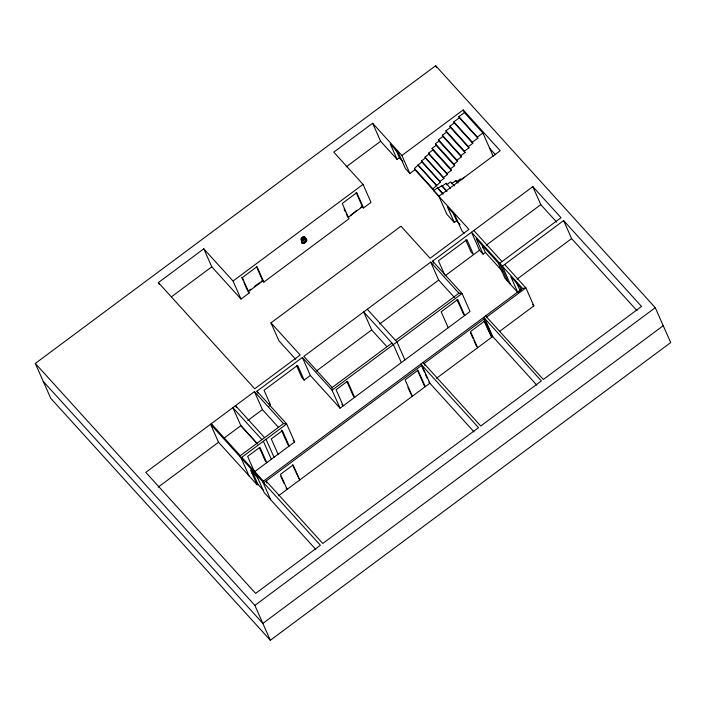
<?xml version="1.0" encoding="UTF-8"?>
<svg xmlns="http://www.w3.org/2000/svg" width="706" height="706" viewBox="0 0 706 706"><rect width="100%" height="100%" fill="white"/><g stroke="black" fill="none" stroke-linecap="round" stroke-linejoin="round"><path stroke-width="1.06" d="M257.84 393.224L256.949 391.221L302.371 357.448L332.067 390.171L462.051 293.511L458.953 293.228L430.695 262.085L303.862 356.398L332.12 387.541L332.067 390.171L340.045 408.183L470.037 311.522L462.051 293.511L432.654 261.114L532.818 186.631L561.005 217.704L499.707 263.285L507.693 281.297M302.124 240.252L301.753 240.287A2.356 1.28 -42.2 0 1 301.277 238.372A2.356 1.28 -42.2 0 1 303.995 236.598A2.356 1.28 -42.2 0 1 304.462 238.522L305.054 239.025A2.974 1.615 -42.2 0 1 306.66 240.781A2.974 1.615 -42.2 0 1 303.289 243.57A2.974 1.615 -42.2 0 1 302.265 241.328L302.124 240.252L301.771 240.781A2.974 1.615 -42.2 0 0 302.609 243.049M35.3 363.44L435.673 65.72L655.247 307.684L670.7 342.56L270.327 640.28L50.753 398.316L35.3 363.44L254.866 605.395L270.327 640.28M159.256 284.589L158.373 282.585L203.787 248.812L233.042 281.05L241.028 299.062L249.165 293.016L242.326 277.599L257.002 266.683L263.832 282.1L349.02 218.763L342.251 203.487L356.786 192.685L363.555 207.952L371.012 202.401L363.034 184.39L333.779 152.152L372.636 123.259L401.89 155.488L409.868 173.508L414.951 169.731L414.387 168.452L421.817 161.824L421.447 160.994L425.418 158.038L424.994 157.085L428.948 154.137L428.524 153.184L432.822 149.99L432.09 148.322L436.105 145.339L435.399 143.742L439.017 141.05L438.444 139.77L442.909 136.452L442.371 135.243L446.519 132.154L445.927 130.813L450.463 127.442L449.899 126.162L454.276 122.906L453.826 121.882L459.341 117.778L458.865 116.693L464.38 112.589L463.189 109.907L401.89 155.488M171.593 296.705L211.774 266.824L203.787 248.812M346.178 166.881L380.622 141.271L372.636 123.259M233.042 281.05L363.034 184.39M380.622 141.271L397.116 159.45L399.419 157.729L396.013 150.034M249.174 290.395L250.859 289.133M254.231 286.627L256.763 284.747M259.376 282.806L257.611 284.121L257.972 284.527M261.141 281.491L262.906 280.176M356.221 210.785L350.441 215.639M360.572 207.555L362.31 206.267M347.899 217.527L362.434 206.717L356.089 192.403M256.384 266.497L262.782 280.944L248.115 291.86L249.165 293.016M295.743 359.354L278.967 340.874L270.98 322.854L400.973 226.202L430.086 258.281L468.952 229.388L433.722 190.708L432.902 188.855L440.332 182.219L439.962 181.389L443.933 178.441L443.509 177.48L447.463 174.541L447.039 173.588L451.337 170.384L450.596 168.725L454.62 165.742L453.914 164.145L457.523 161.453L456.958 160.174L461.424 156.856L460.886 155.638L465.033 152.558L464.442 151.216L468.969 147.845L468.405 146.566L472.791 143.309L472.34 142.285L477.856 138.182L477.371 137.096L482.895 132.993L464.38 112.589M433.722 190.708L437.605 187.814L442.786 193.532M443.077 194.168L437.888 188.458L441.806 185.546L446.986 191.255M446.554 191.141L442.115 186.252L446.086 183.295L450.525 188.193M451.54 183.745L455.838 180.542L458.062 182.995M464.495 177.171L460.877 179.853L460.453 178.9L456.429 181.883L455.838 180.542M463.189 109.907L500.219 150.713L438.911 196.294L446.898 214.306L454.285 222.452L456.597 220.74L452.661 211.862M210.556 424.244L145.807 472.385L255.625 593.402L320.374 545.261L210.556 424.244L218.533 442.256L257.143 484.801L257.875 484.254L251.327 469.499L252.748 471.061M212.171 425.7L211.279 423.697L254.442 391.609L283.468 423.6L286.645 423.944L294.631 441.956L254.469 471.82L247.647 456.42L259.949 447.277L266.771 462.677L265.297 461.053L259.331 447.586M158.17 487.149L218.533 442.256M224.446 437.861L240.887 425.639L257.584 444.03L240.843 425.674L232.865 407.653L261.891 439.644M247.832 420.476L262.42 409.621L254.442 391.609M268.96 406.232L270.575 405.041L264.035 390.277L297.588 365.329L304.127 380.084L310.349 375.46L302.371 357.448M316.244 371.144L371.674 329.931L363.687 311.911L393.348 344.599L401.335 362.61M379.669 323.983L438.682 280.105L430.695 262.085M445.115 275.808L479.498 250.233L471.52 232.221L522.546 288.454L525.882 287.871L533.868 305.883L499.866 331.167M482.692 247.859L484.448 246.553M486.213 245.247L540.796 204.652L532.818 186.631M479.498 250.233L483.054 254.151L485.357 252.43L481.51 243.738M239.581 456.235L283.468 423.6M332.12 387.541L391.945 343.054M395.536 340.38L458.953 293.228M485.631 315.909L543.32 379.475L641.533 306.439L563.626 220.59L502.328 266.171L510.306 284.183M252.113 473.567L253.683 472.402M517.021 279.197L571.604 238.602L563.626 220.59M315.785 549.418L264.203 492.585L257.664 477.83L258.396 477.282M522.546 288.454L262.685 481.695L270.672 499.707M483.054 254.151L476.206 238.69L498.162 262.888L505.019 278.349L517.772 292.408L520.084 290.695L516.13 281.782M263.709 482.825L421.879 365.205L429.857 383.226L278.446 495.815M486.655 317.038L525.882 287.871L504.631 264.45M436.458 378.319L492.7 336.497L484.713 318.477L424.094 363.564L424.977 365.558M254.866 605.395L655.247 307.684M663.225 325.695L262.853 623.416L43.287 381.452M303.739 239.325L302.839 240.04A2.233 1.209 -42.2 0 0 302.486 240.472M303.845 239.272L304.224 239.096A2.233 1.209 -42.2 0 1 305.539 240.499A2.233 1.209 -42.2 0 1 302.671 242.449M304.462 238.522L304.56 238.487A2.974 1.615 -42.2 0 1 306.333 239.493M302.618 240.79L302.239 240.825A2.356 1.28 -42.2 0 1 301.771 238.91A2.356 1.28 -42.2 0 1 304.48 237.137A2.356 1.28 -42.2 0 1 304.948 239.06M489.682 148.322L495.612 154.852M540.796 204.652L556.699 222.178M571.604 238.602L637.024 310.684M458.865 116.693L477.371 137.096M459.341 117.778L477.856 138.182M453.826 121.882L472.34 142.285M454.276 122.906L472.791 143.309M449.899 126.162L468.405 146.566M450.463 127.442L468.969 147.845M445.927 130.813L464.442 151.216M446.519 132.154L465.033 152.558M442.371 135.243L460.886 155.638M442.909 136.452L461.424 156.856M438.444 139.77L456.958 160.174M439.017 141.05L457.523 161.453M435.399 143.742L453.914 164.145M436.105 145.339L454.62 165.742M432.09 148.322L450.596 168.725M432.822 149.99L451.337 170.384M428.524 153.184L447.039 173.588M428.948 154.137L447.463 174.541M454.39 185.907L450.684 181.821L446.73 184.769L446.086 183.295M424.994 157.085L443.509 177.48M425.418 158.038L443.933 178.441M421.447 160.994L439.962 181.389M421.817 161.824L440.332 182.219M417.908 164.736L436.414 185.131M418.27 165.566L436.785 185.96M473.823 230.5L502.019 261.564M414.387 168.452L432.902 188.855M414.951 169.731L439.388 196.656M399.419 157.729L402.888 161.55M456.597 220.74L460.065 224.552M485.357 252.43L502.195 270.989M532.509 304.383L533.868 305.883M409.868 173.508L405.438 168.619L398.616 153.22L390.286 144.05L397.116 159.45M464.054 233.218L461.909 230.853L454.92 215.074L447.295 206.673L454.285 222.452M536.851 385.149L491.676 335.368L488.128 327.363M438.682 280.105L454.62 297.667M456.791 300.068L458.238 301.665M362.434 206.717L363.555 207.952M423.07 362.425L480.76 426L541.378 380.922L483.689 317.347L485.022 320.356M367.279 309.246L396.94 341.925L404.917 359.945M428.833 382.096L474.017 431.878M371.674 329.931L386.888 346.699M411.351 395.095L412.375 396.225L405.103 379.81L417.987 370.218L425.268 386.641L424.244 385.511L417.396 370.059M262.782 280.944L263.832 282.1M270.98 322.854L300.156 355.003L254.734 388.777L158.373 282.585M341.819 404.282L343.222 405.826L336.082 389.73L347.502 381.24L354.633 397.337L353.229 395.792L346.99 381.708M211.774 266.824L241.028 299.062M310.349 375.46L340.045 408.183M304.127 380.084L301.912 377.648L296.688 365.84M269.101 403.408L270.575 405.041M256.949 391.221L286.645 423.944L241.046 457.85L249.033 475.862M293.184 440.359L294.631 441.956M262.42 409.621L278.385 427.218M264.582 437.641L235.557 405.65L236.448 407.653M286.106 488.225L287.13 489.355L280.476 474.344L293.069 464.98L299.723 479.992L292.487 464.848M211.279 423.697L240.314 455.688M241.779 457.303L263.417 481.148M257.664 477.83L250.604 470.046L257.143 484.801M256.393 482.63L263.523 490.485M482.895 132.993L493.22 156.308M435.673 65.72L436.564 67.723M521.531 290.475L519.775 286.512L510.756 276.567L517.772 292.408M441.806 185.546L442.115 186.252M465.66 239.819L470.981 251.83L473.549 254.663L466.895 239.643L438.461 260.796L444.665 274.802M437.605 187.814L437.888 188.458M485.904 322.351L487.237 325.36M483.998 321.001L491.711 337.23L484.581 321.133L470.514 331.591L477.644 347.687M457.188 299.979L463.357 313.905L464.76 315.45L457.709 299.538L441.179 311.831L448.231 327.743M470.373 332.473L473.055 338.509M473.947 340.521L476.621 346.558M432.654 261.114L433.546 263.117M424.403 372.08L420.855 364.075L478.536 427.651L322.783 543.47L266.118 481.033L267 483.036M425.286 374.083L427.059 378.089M344.096 208.941L345.358 211.8M346.205 213.706L347.476 216.574M407.927 387.365L410.918 394.125M241.708 277.405L242.988 280.3M243.844 282.224L247.682 290.89M281.359 430.007L287.721 444.383L289.195 445.998L282.4 430.669L271.28 438.938L278.076 454.267M266.056 439.256L274.034 457.267M280.785 476.215L283.891 483.222M263.356 441.259L271.342 459.279M305.98 240.649A2.974 1.615 -42.2 0 1 305.583 241.249M303.871 237.101A1.747 0.953 -42.2 0 1 303.907 238.707L302.521 239.74A1.747 0.953 -42.2 0 1 301.638 239.669M301.471 238.884A1.747 0.953 -42.2 0 1 303.218 237.154M304.401 239.246L303.015 240.278A1.747 0.953 -42.2 0 1 302.044 239.193A1.747 0.953 -42.2 0 1 304.162 237.613A1.747 0.953 -42.2 0 1 304.401 239.246M303.756 240.181L303.333 240.578A2.233 1.209 -42.2 0 0 303.165 242.988A2.233 1.209 -42.2 0 0 306.025 241.037A2.233 1.209 -42.2 0 0 304.71 239.634L303.756 240.181"/></g></svg>
